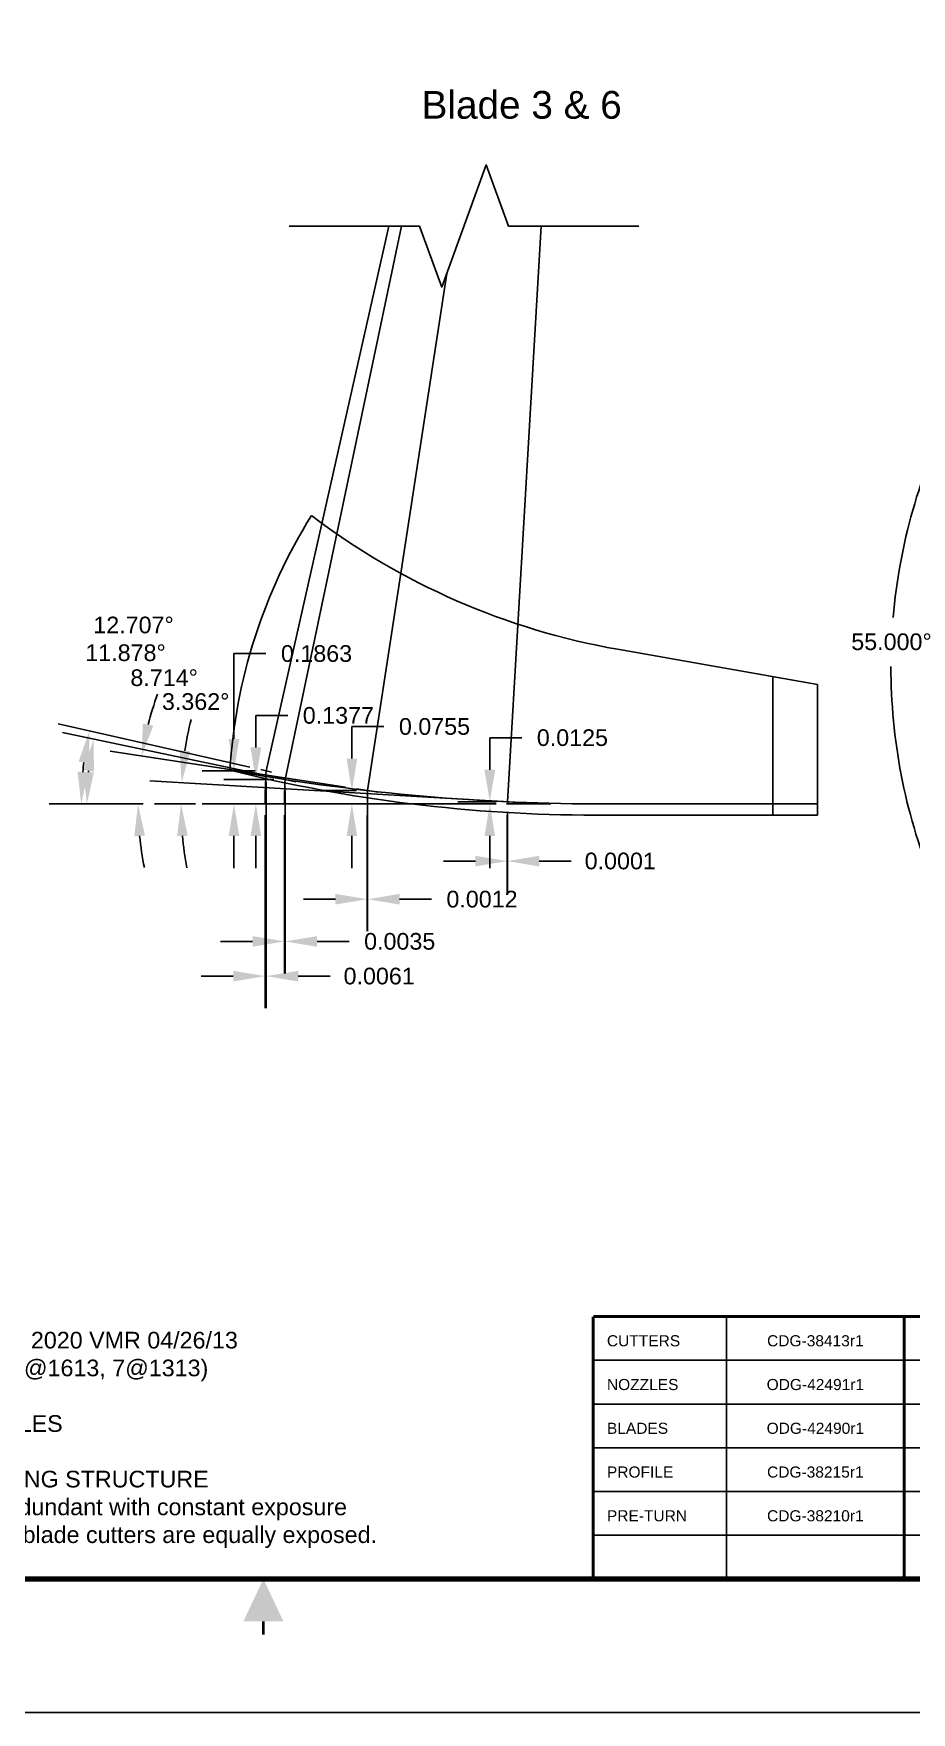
# Model space of a CAD drawing. Header units: inches. Extents: x -19.4 to 2.6, y -13.6 to 3.9.
# Drawn here: x -9.65 to -4.71, y -13.56 to -4.12 of the extents above; entities that cross this region are included whole.
import ezdxf
from ezdxf.enums import TextEntityAlignment as Align

# ---------------------------------------------------------------- set-up
doc = ezdxf.new("R2010")
doc.units = ezdxf.units.IN
doc.header["$MEASUREMENT"] = 0
doc.linetypes.add('CENTER', pattern=[2, 1.25, -0.25, 0.25, -0.25])
doc.layers.get('Defpoints').update_dxf_attribs({"color": 10})
for name, color, linetype in [('Cline', 5, 'CENTER'), ('Dims', 4, 'Continuous'), ('Text', 3, 'Continuous'), ('Title Block', 7, 'Continuous')]:
    doc.layers.add(name, color=color, linetype=linetype)
doc.styles.add('RomanD', font='romand.shx')
doc.styles.add('RomanS', font='romans')
doc.styles.get("Standard").update_dxf_attribs({"font": 'arial.ttf'})
doc.dimstyles.get("Standard").update_dxf_attribs({"dimtxt": 0.09375, "dimasz": 0.18, "dimexe": 0.18, "dimexo": 0.0625, "dimgap": 0.09, "dimtad": 0, "dimtih": 1, "dimtoh": 1, "dimdec": 4, "dimzin": 0, "dimdsep": 46, "dimtxsty": 'RomanS', "dimcen": 0.09, "dimadec": 3, "dimazin": 0, "dimtfac": 1, "dimtdec": 4, "dimtofl": 0, "dimtmove": 0, "dimatfit": 3, "dimfxl": 1, "dimtolj": 1, "dimtzin": 0, "dimarcsym": 0})

# ---------------------------------------------------------------- blocks, each defined once
blk = doc.blocks.new('COT_Cblock')
at = {"layer": 'Title Block', "color": 8}
blk.add_lwpolyline([(0, 0), (22, 0), (22, 17), (0, 17)], close=True, dxfattribs=at)
at = {"layer": 'Title Block', "const_width": 0.03}
blk.add_lwpolyline([(21.38, 16.25), (0.62, 16.25), (0.62, 0.75), (21.38, 0.75)], close=True, dxfattribs=at)
at = {"layer": 'Title Block', "const_width": 0.015}
blk.add_lwpolyline([(11, 0.4375), (11, 0.5125)], dxfattribs=at)
at = {"layer": 'Title Block'}
blk.add_solid([(10.8875, 0.5125), (11.1125, 0.5125), (11, 0.75)], dxfattribs=at)
at = {"layer": 'Text', "width": 0.9, "flags": 8}
for tag, height, style, p in [('DRAWN', 0.11, 'RomanS', (16.9503, 1.9531)), ('TITL1', 0.125, 'RomanD', (19.587, 1.6835)), ('TITL2', 0.094, 'RomanD', (19.587, 1.5143)), ('TITL3', 0.094, 'RomanD', (19.587, 1.3739))]:
    blk.add_attdef(tag, text='', height=height, dxfattribs=dict(at, style=style)).set_placement(p, align=Align.MIDDLE_CENTER)
at = {"layer": 'Text', "style": 'RomanS', "width": 0.9, "flags": 8}
for tag, p in [('DDATE', (16.5753, 1.6405)), ('CHECK', (16.5753, 1.3748)), ('MATRL', (16.5753, 1.1174)), ('PDATE', (16.5753, 0.8516)), ('SCALE', (18.1459, 0.8555)), ('SHEET', (20.2553, 0.8555))]:
    blk.add_attdef(tag, text='', height=0.094, dxfattribs=at).set_placement(p, align=Align.MIDDLE_LEFT)
for tag, p in [('FSCM#', (18.5872, 1.1213)), ('DWG#', (20.0595, 1.1213)), ('REV#', (21.2197, 1.1213))]:
    blk.add_attdef(tag, text='', height=0.094, dxfattribs=at).set_placement(p, align=Align.TOP_CENTER)
at = {"layer": 'Title Block', "color": 1, "style": 'RomanS', "flags": 8}
for tag, p in [('FNAME', (0.37, 3.75)), ('REVDATE', (0.37, 2.25)), ('USER', (0.37, 0.75))]:
    blk.add_attdef(tag, text='', height=0.047, rotation=90, dxfattribs=at).set_placement(p, align=Align.BOTTOM_LEFT)
blk = doc.blocks.new('*D21')
at = {"layer": 'Defpoints', "color": 0, "transparency": 16777216}
for p in [(-4.5403, -5.9844), (-4.7579, -7.0273), (-1.6072, -7.6778), (-1.6072, -7.6778), (-4.6767, -9.1092)]:
    blk.add_point(p, dxfattribs=at)
at = {"layer": 'Dims', "color": 0, "lineweight": -2, "transparency": 16777216}
for start, end in [(153.20611, 175.03928), (179.95611, 201.79389)]:
    blk.add_arc((-1.6072, -7.6778), 3.2172, start, end, dxfattribs=at)
at = {"layer": 'Dims', "color": 0, "transparency": 16777216}
for points in [[(-4.5053, -6.2133), (-4.4525, -6.2419), (-4.3933, -6.0693)], [(-4.5669, -8.8604), (-4.6219, -8.8842), (-4.5229, -9.0375)]]:
    blk.add_solid(points, dxfattribs=at)
at = {"layer": 'Dims', "color": 0, "transparency": 16777216, "insert": (-4.8213, -7.5375), "char_height": 0.09375, "attachment_point": 5}
blk.add_mtext('\\A1;55.000°', dxfattribs=at)
blk = doc.blocks.new('*D64')
at = {"layer": 'Defpoints', "color": 0, "transparency": 16777216}
for p in [(-7.0822, -8.4368), (-6.9836, -8.4493), (-6.9835, -8.4368)]:
    blk.add_point(p, dxfattribs=at)
at = {"layer": 'Dims', "color": 0, "lineweight": -2, "transparency": 16777216}
for p, q in [((-7.0822, -8.2568), (-7.0822, -8.0768)), ((-7.0822, -8.0768), (-6.9022, -8.0768)), ((-7.046, -8.4368), (-7.2622, -8.4368)), ((-7.0461, -8.4493), (-7.2622, -8.4493)), ((-7.0822, -8.6293), (-7.0822, -8.8093))]:
    blk.add_line(p, q, dxfattribs=at)
at = {"layer": 'Dims', "color": 0, "transparency": 16777216}
for points in [[(-7.1122, -8.2568), (-7.0522, -8.2568), (-7.0822, -8.4368)], [(-7.1122, -8.6293), (-7.0522, -8.6293), (-7.0822, -8.4493)]]:
    blk.add_solid(points, dxfattribs=at)
at = {"layer": 'Dims', "color": 0, "transparency": 16777216, "insert": (-6.6173, -8.0768), "char_height": 0.09375, "attachment_point": 5}
blk.add_mtext('\\A1;0.0125', dxfattribs=at)
blk = doc.blocks.new('*D65')
at = {"layer": 'Defpoints', "color": 0, "transparency": 16777216}
for p in [(-6.9836, -8.4493), (-6.9835, -8.4368), (-6.9835, -8.7704)]:
    blk.add_point(p, dxfattribs=at)
at = {"layer": 'Dims', "color": 0, "lineweight": -2, "transparency": 16777216}
for p, q in [((-6.9836, -8.5118), (-6.9836, -8.9504)), ((-6.9835, -8.4993), (-6.9835, -8.9504)), ((-7.1636, -8.7704), (-7.3436, -8.7704)), ((-6.8035, -8.7704), (-6.6235, -8.7704))]:
    blk.add_line(p, q, dxfattribs=at)
at = {"layer": 'Dims', "color": 0, "transparency": 16777216}
for points in [[(-7.1636, -8.7404), (-7.1636, -8.8004), (-6.9836, -8.7704)], [(-6.8035, -8.7404), (-6.8035, -8.8004), (-6.9835, -8.7704)]]:
    blk.add_solid(points, dxfattribs=at)
at = {"layer": 'Dims', "color": 0, "transparency": 16777216, "insert": (-6.348, -8.7704), "char_height": 0.09375, "attachment_point": 5}
blk.add_mtext('\\A1;0.0001', dxfattribs=at)
blk = doc.blocks.new('*D66')
at = {"layer": 'Defpoints', "color": 0, "transparency": 16777216}
for p in [(-7.8584, -8.3738), (-7.7702, -8.3738), (-7.7715, -8.4493)]:
    blk.add_point(p, dxfattribs=at)
at = {"layer": 'Dims', "color": 0, "lineweight": -2, "transparency": 16777216}
for p, q in [((-7.8584, -8.1938), (-7.8584, -8.0138)), ((-7.8584, -8.0138), (-7.6784, -8.0138)), ((-7.8327, -8.3738), (-8.0384, -8.3738)), ((-7.834, -8.4493), (-8.0384, -8.4493)), ((-7.8584, -8.6293), (-7.8584, -8.8093))]:
    blk.add_line(p, q, dxfattribs=at)
at = {"layer": 'Dims', "color": 0, "transparency": 16777216}
for points in [[(-7.8884, -8.1938), (-7.8284, -8.1938), (-7.8584, -8.3738)], [(-7.8884, -8.6293), (-7.8284, -8.6293), (-7.8584, -8.4493)]]:
    blk.add_solid(points, dxfattribs=at)
at = {"layer": 'Dims', "color": 0, "transparency": 16777216, "insert": (-7.3935, -8.0138), "char_height": 0.09375, "attachment_point": 5}
blk.add_mtext('\\A1;0.0755', dxfattribs=at)
blk = doc.blocks.new('*D67')
at = {"layer": 'Defpoints', "color": 0, "transparency": 16777216}
for p in [(-7.7702, -8.3738), (-7.7715, -8.4493), (-7.7702, -8.9849)]:
    blk.add_point(p, dxfattribs=at)
at = {"layer": 'Dims', "color": 0, "lineweight": -2, "transparency": 16777216}
for p, q in [((-7.7702, -8.4363), (-7.7702, -9.1649)), ((-7.7715, -8.5118), (-7.7715, -9.1649)), ((-7.9515, -8.9849), (-8.1315, -8.9849)), ((-7.5902, -8.9849), (-7.4102, -8.9849))]:
    blk.add_line(p, q, dxfattribs=at)
at = {"layer": 'Dims', "color": 0, "transparency": 16777216}
for points in [[(-7.9515, -8.9549), (-7.9515, -9.0149), (-7.7715, -8.9849)], [(-7.5902, -8.9549), (-7.5902, -9.0149), (-7.7702, -8.9849)]]:
    blk.add_solid(points, dxfattribs=at)
at = {"layer": 'Dims', "color": 0, "transparency": 16777216, "insert": (-7.1261, -8.9849), "char_height": 0.09375, "attachment_point": 5}
blk.add_mtext('\\A1;0.0012', dxfattribs=at)
blk = doc.blocks.new('*D68')
at = {"layer": 'Defpoints', "color": 0, "transparency": 16777216}
for p in [(-8.3991, -8.3115), (-8.2343, -8.3115), (-8.2377, -8.4493)]:
    blk.add_point(p, dxfattribs=at)
at = {"layer": 'Dims', "color": 0, "lineweight": -2, "transparency": 16777216}
for p, q in [((-8.3991, -8.1315), (-8.3991, -7.9515)), ((-8.3991, -7.9515), (-8.2191, -7.9515)), ((-8.2968, -8.3115), (-8.5791, -8.3115)), ((-8.3002, -8.4493), (-8.5791, -8.4493)), ((-8.3991, -8.6293), (-8.3991, -8.8093))]:
    blk.add_line(p, q, dxfattribs=at)
at = {"layer": 'Dims', "color": 0, "transparency": 16777216}
for points in [[(-8.4291, -8.1315), (-8.3691, -8.1315), (-8.3991, -8.3115)], [(-8.4291, -8.6293), (-8.3691, -8.6293), (-8.3991, -8.4493)]]:
    blk.add_solid(points, dxfattribs=at)
at = {"layer": 'Dims', "color": 0, "transparency": 16777216, "insert": (-7.9345, -7.9515), "char_height": 0.09375, "attachment_point": 5}
blk.add_mtext('\\A1;0.1377', dxfattribs=at)
blk = doc.blocks.new('*D69')
at = {"layer": 'Defpoints', "color": 0, "transparency": 16777216}
for p in [(-8.2343, -8.3115), (-8.2377, -8.4493), (-8.2343, -9.2223)]:
    blk.add_point(p, dxfattribs=at)
at = {"layer": 'Dims', "color": 0, "lineweight": -2, "transparency": 16777216}
for p, q in [((-8.2343, -8.374), (-8.2343, -9.4023)), ((-8.2377, -8.5118), (-8.2377, -9.4023)), ((-8.4177, -9.2223), (-8.5977, -9.2223)), ((-8.0543, -9.2223), (-7.8743, -9.2223))]:
    blk.add_line(p, q, dxfattribs=at)
at = {"layer": 'Dims', "color": 0, "transparency": 16777216}
for points in [[(-8.4177, -9.1923), (-8.4177, -9.2523), (-8.2377, -9.2223)], [(-8.0543, -9.1923), (-8.0543, -9.2523), (-8.2343, -9.2223)]]:
    blk.add_solid(points, dxfattribs=at)
at = {"layer": 'Dims', "color": 0, "transparency": 16777216, "insert": (-7.5893, -9.2223), "char_height": 0.09375, "attachment_point": 5}
blk.add_mtext('\\A1;0.0035', dxfattribs=at)
blk = doc.blocks.new('*D70')
at = {"layer": 'Defpoints', "color": 0, "transparency": 16777216}
for p in [(-8.9703, -8.4493), (-8.8195, -8.4092), (-7.0459, -8.4331), (-6.9211, -8.4404), (-5.2386, -8.4493)]:
    blk.add_point(p, dxfattribs=at)
at = {"layer": 'Dims', "color": 0, "lineweight": -2, "transparency": 16777216}
blk.add_line((-7.1083, -8.4294), (-8.9961, -8.3186), dxfattribs=at)
for start, end in [(166.57012, 171.60419), (185.03407, 190.06813)]:
    blk.add_arc((-6.7705, -8.4493), 2.0493, start, end, dxfattribs=at)
at = {"layer": 'Dims', "color": 0, "transparency": 16777216}
for points in [[(-8.7681, -8.1531), (-8.8278, -8.147), (-8.8164, -8.3291)], [(-8.842, -8.6304), (-8.782, -8.6278), (-8.8199, -8.4493)]]:
    blk.add_solid(points, dxfattribs=at)
at = {"layer": 'Dims', "color": 0, "transparency": 16777216, "insert": (-8.7374, -7.8738), "char_height": 0.09375, "attachment_point": 5}
blk.add_mtext('\\A1;3.362°', dxfattribs=at)
blk = doc.blocks.new('*D71')
at = {"layer": 'Defpoints', "color": 0, "transparency": 16777216}
for p in [(-9.0599, -8.3589), (-7.832, -8.3643), (-7.7085, -8.3833), (-8.9703, -8.4493), (-5.2386, -8.4493)]:
    blk.add_point(p, dxfattribs=at)
at = {"layer": 'Dims', "color": 0, "lineweight": -2, "transparency": 16777216}
for p, q in [((-7.8938, -8.3548), (-9.2195, -8.1517)), ((-9.0328, -8.4493), (-9.2422, -8.4493))]:
    blk.add_line(p, q, dxfattribs=at)
for start, end in [(159.72261, 165.50442), (185.78181, 191.56362)]:
    blk.add_arc((-7.2777, -8.4493), 1.7845, start, end, dxfattribs=at)
at = {"layer": 'Dims', "color": 0, "transparency": 16777216}
for points in [[(-8.976, -8.0086), (-9.0348, -7.9966), (-9.0416, -8.1789)], [(-9.0831, -8.6306), (-9.0232, -8.6275), (-9.0622, -8.4493)]]:
    blk.add_solid(points, dxfattribs=at)
at = {"layer": 'Dims', "color": 0, "transparency": 16777216, "insert": (-8.915, -7.7397), "char_height": 0.09375, "attachment_point": 5}
blk.add_mtext('\\A1;8.714°', dxfattribs=at)
blk = doc.blocks.new('*D72')
at = {"layer": 'Defpoints', "color": 0, "transparency": 16777216}
for p in [(-8.2954, -8.2987), (-9.3455, -8.327), (-8.1731, -8.3244), (-8.9703, -8.4493), (-5.2386, -8.4493)]:
    blk.add_point(p, dxfattribs=at)
at = {"layer": 'Dims', "color": 0, "lineweight": -2, "transparency": 16777216}
for p, q in [((-8.3566, -8.2858), (-9.488, -8.0479)), ((-9.0328, -8.4493), (-9.5297, -8.4493))]:
    blk.add_line(p, q, dxfattribs=at)
blk.add_arc((-7.5794, -8.4493), 1.7704, 173.95042, 174.17204, dxfattribs=at)
at = {"layer": 'Dims', "color": 0, "transparency": 16777216}
for points in [[(-9.3695, -8.258), (-9.3102, -8.2674), (-9.3118, -8.0849)], [(-9.3106, -8.271), (-9.3706, -8.268), (-9.3497, -8.4493)]]:
    blk.add_solid(points, dxfattribs=at)
at = {"layer": 'Dims', "color": 0, "transparency": 16777216, "insert": (-9.1323, -7.5992), "char_height": 0.09375, "attachment_point": 5}
blk.add_mtext('\\A1;11.878°', dxfattribs=at)
blk = doc.blocks.new('*D93')
at = {"layer": 'Defpoints', "color": 0, "transparency": 16777216}
for p in [(-8.522, -8.263), (-8.3405, -8.263), (-8.3466, -8.4493)]:
    blk.add_point(p, dxfattribs=at)
at = {"layer": 'Dims', "color": 0, "lineweight": -2, "transparency": 16777216}
for p, q in [((-8.522, -8.083), (-8.522, -7.6037)), ((-8.522, -7.6037), (-8.342, -7.6037)), ((-8.403, -8.263), (-8.702, -8.263)), ((-8.4091, -8.4493), (-8.702, -8.4493)), ((-8.522, -8.6293), (-8.522, -8.8093))]:
    blk.add_line(p, q, dxfattribs=at)
at = {"layer": 'Dims', "color": 0, "transparency": 16777216}
for points in [[(-8.552, -8.083), (-8.492, -8.083), (-8.522, -8.263)], [(-8.552, -8.6293), (-8.492, -8.6293), (-8.522, -8.4493)]]:
    blk.add_solid(points, dxfattribs=at)
at = {"layer": 'Dims', "color": 0, "transparency": 16777216, "insert": (-8.0574, -7.6037), "char_height": 0.09375, "attachment_point": 5}
blk.add_mtext('\\A1;0.1863', dxfattribs=at)
blk = doc.blocks.new('*D94')
at = {"layer": 'Defpoints', "color": 0, "transparency": 16777216}
for p in [(-8.3405, -8.263), (-8.3466, -8.4493), (-8.3405, -9.4175)]:
    blk.add_point(p, dxfattribs=at)
at = {"layer": 'Dims', "color": 0, "lineweight": -2, "transparency": 16777216}
for p, q in [((-8.3405, -8.3255), (-8.3405, -9.5975)), ((-8.3466, -8.5118), (-8.3466, -9.5975)), ((-8.5266, -9.4175), (-8.7066, -9.4175)), ((-8.1605, -9.4175), (-7.9805, -9.4175))]:
    blk.add_line(p, q, dxfattribs=at)
at = {"layer": 'Dims', "color": 0, "transparency": 16777216}
for points in [[(-8.5266, -9.3875), (-8.5266, -9.4475), (-8.3466, -9.4175)], [(-8.1605, -9.3875), (-8.1605, -9.4475), (-8.3405, -9.4175)]]:
    blk.add_solid(points, dxfattribs=at)
at = {"layer": 'Dims', "color": 0, "transparency": 16777216, "insert": (-7.705, -9.4175), "char_height": 0.09375, "attachment_point": 5}
blk.add_mtext('\\A1;0.0061', dxfattribs=at)
blk = doc.blocks.new('*D95')
at = {"layer": 'Defpoints', "color": 0, "transparency": 16777216}
for p in [(-8.371, -8.2561), (-8.31, -8.2698), (-9.3765, -8.3114), (-8.9703, -8.4493), (-5.2386, -8.4493)]:
    blk.add_point(p, dxfattribs=at)
at = {"layer": 'Dims', "color": 0, "lineweight": -2, "transparency": 16777216}
for p, q in [((-8.432, -8.2423), (-9.5114, -7.9989)), ((-9.0328, -8.4493), (-9.5616, -8.4493))]:
    blk.add_line(p, q, dxfattribs=at)
blk.add_arc((-7.5143, -8.4493), 1.8673, 172.81775, 174.47478, dxfattribs=at)
at = {"layer": 'Dims', "color": 0, "transparency": 16777216}
for points in [[(-9.3965, -8.2106), (-9.3374, -8.221), (-9.3358, -8.0385)], [(-9.3429, -8.2709), (-9.4028, -8.268), (-9.3816, -8.4493)]]:
    blk.add_solid(points, dxfattribs=at)
at = {"layer": 'Dims', "color": 0, "transparency": 16777216, "insert": (-9.0873, -7.4431), "char_height": 0.09375, "attachment_point": 5}
blk.add_mtext('\\A1;12.707°', dxfattribs=at)

msp = doc.modelspace()

# ---------------------------------------------------------------- linework, layer by layer
for p, q in [((-5.23862, -7.77766), (-6.36362, -7.57929)), ((-5.23862, -8.51178), (-5.23862, -7.77766)), ((-5.23862, -8.51178), (-6.48862, -8.51178)), ((-5.74992, -11.33179), (-5.74992, -12.80835))]:
    msp.add_line(p, q)
at = {"linetype": 'Continuous', "flags": 128}
msp.add_lwpolyline([(-8.21067, -5.19875), (-7.47721, -5.19875), (-7.35221, -5.54219), (-7.10221, -4.85532), (-6.97721, -5.19875), (-6.24375, -5.19875)], dxfattribs=at)
for centre, radius, start, end in [((-5.48862, -8.44928), 3.0625, 148.015495, 176.442075), ((-5.66903, -3.64006), 4, 232.821894, 260), ((-6.48862, -0.01178), 8.5, 255.998186, 270)]:
    msp.add_arc(centre, radius, start, end)
at = {"color": 1}
msp.add_arc((-6.43896, 3.31062), 11.76, 259.682458, 269.758055, dxfattribs=at)
at = {"layer": 'Cline'}
for p, q in [((-5.48862, -8.51178), (-5.48862, -7.73358)), ((-5.23862, -8.44928), (-8.97027, -8.44928)), ((-6.48862, -8.44928), (-5.23862, -8.44928))]:
    msp.add_line(p, q, dxfattribs=at)
at = {"layer": 'Text'}
for p, q in [((-8.34053, -8.26296), (-7.64956, -5.19875)), ((-8.23425, -8.31154), (-7.57956, -5.19875)), ((-6.98351, -8.43677), (-6.79331, -5.19875)), ((-7.77024, -8.37379), (-7.32464, -5.46646)), ((-8.37101, -8.25608), (-8.31004, -8.26983)), ((-8.17309, -8.3244), (-8.29542, -8.29868)), ((-7.83202, -8.36432), (-7.70846, -8.38326)), ((-7.0459, -8.4331), (-6.92112, -8.44043))]:
    msp.add_line(p, q, dxfattribs=at)
for radius, start in [(2.85799, 176.26206), (2.74909, 177.128077), (2.28287, 178.104955), (1.49494, 179.520541)]:
    msp.add_arc((-5.48862, -8.44928), radius, start, 180, dxfattribs=at)
at = {"layer": 'Title Block'}
for p, q in [((-6.49992, -11.57788), (-3.24992, -11.57788)), ((-6.49992, -11.82398), (-3.24992, -11.82398)), ((-6.49992, -12.07007), (-3.24992, -12.07007)), ((-6.49992, -12.31616), (-3.24992, -12.31616)), ((-6.49992, -12.56226), (-3.24992, -12.56226))]:
    msp.add_line(p, q, dxfattribs=at)
at = {"layer": 'Title Block', "const_width": 0.01688}
for points in [[(-6.49992, -12.80835), (-6.49992, -11.33179)], [(-6.49992, -11.33179), (-3.24992, -11.33179)], [(-4.74992, -12.80835), (-4.74992, -11.33179)]]:
    msp.add_lwpolyline(points, dxfattribs=at)

# ---------------------------------------------------------------- block references
at = {"color": 1}
msp.add_blockref('COT_Cblock', (-19.35648, -13.55835), dxfattribs=at)

# ---------------------------------------------------------------- texts
at = {"layer": 'Text'}
for s, p in [('CUTTERS', (-6.42307, -11.46815)), ('NOZZLES', (-6.42307, -11.71424)), ('BLADES', (-6.42307, -11.96033)), ('PROFILE', (-6.42307, -12.20643)), ('PRE-TURN', (-6.42307, -12.45252))]:
    msp.add_text(s, height=0.0625, dxfattribs=at).set_placement(p, align=Align.MIDDLE_LEFT)
for s, p in [('CDG-38413r1', (-5.24992, -11.46815)), ('ODG-42491r1', (-5.24992, -11.71424)), ('ODG-42490r1', (-5.24992, -11.96033)), ('CDG-38215r1', (-5.25006, -12.20643)), ('CDG-38210r1', (-5.25006, -12.45252))]:
    msp.add_text(s, height=0.0625, dxfattribs=at).set_placement(p, align=Align.MIDDLE_CENTER)
at = {"layer": 'Text', "attachment_point": 1}
for s, insert, char_height, width in [('Blade 3 & 6', (-7.46618, -4.43916), 0.156, 2.9158538), ('6-1/8" 616-SR ASSY# 2020 VMR 04/26/13  \\P{\\C3;25 Total Elements (18@1613, 7@1313)\\P\\P(6) 55 SERIES NOZZLES\\P\\PREF. NOTES:  CUTTING STRUCTURE\\P2 Start "Opposed" Redundant with constant exposure\\PPrimary & Secondary blade cutters are equally exposed.}', (-10.98528, -11.41781), 0.09375, 7.0914345)]:
    msp.add_mtext(s, dxfattribs=dict(at, insert=insert, char_height=char_height, width=width))

# ---------------------------------------------------------------- dimensions: what is measured, and where the dimension line sits
at = {"layer": 'Dims'}
dim = msp.add_angular_dim_2l(base=(-4.75787, -7.02727), line1=((-1.60717, -7.67784), (-4.67674, -9.1092)), line2=((-1.60717, -7.67784), (-4.54031, -5.98439)), dimstyle='Standard', override={"dimtxsty": 'Standard'}, dxfattribs=at)
dim.commit()
dim.dimension.update_dxf_attribs({"geometry": '*D21', "text_midpoint": (-4.82127, -7.53751)})
for base, line1, line2, picture, middle in [((-9.376455, -8.311357), ((-5.238618, -8.449279), (-8.970269, -8.449279)), ((-8.371011, -8.256084), (-8.310042, -8.269832)), '*D95', (-9.087272, -7.443083)), ((-9.345516, -8.327042), ((-8.173093, -8.324404), (-8.295417, -8.298676)), ((-5.238618, -8.449279), (-8.970269, -8.449279)), '*D72', (-9.132281, -7.59917)), ((-9.059898, -8.358853), ((-7.832021, -8.364319), (-7.708464, -8.383256)), ((-5.238618, -8.449279), (-8.970269, -8.449279)), '*D71', (-8.915026, -7.739651)), ((-8.8195, -8.4092), ((-7.0459, -8.4331), (-6.92112, -8.44043)), ((-5.23862, -8.44928), (-8.97027, -8.44928)), '*D70', (-8.73745, -7.87384))]:
    dim = msp.add_angular_dim_2l(base=base, line1=line1, line2=line2, dimstyle='Standard', override={"dimtxsty": 'Standard'}, dxfattribs=at)
    dim.commit()
    dim.dimension.update_dxf_attribs({"geometry": picture, "text_midpoint": middle, "dimtype": 162})
dim = msp.add_linear_dim(base=(-8.52196, -8.26296), p1=(-8.34661, -8.44928), p2=(-8.34053, -8.26296), angle=90, dimstyle='Standard', override={"dimtxsty": 'Standard'}, dxfattribs=at)
dim.commit()
dim.dimension.update_dxf_attribs({"geometry": '*D93', "text_midpoint": (-8.05736, -7.60368), "dimtype": 160})
for base, p1, p2, picture, middle in [((-8.39907, -8.31154), (-8.23771, -8.44928), (-8.23425, -8.31154), '*D68', (-7.93447, -7.95154)), ((-7.85844, -8.37379), (-7.77149, -8.44928), (-7.77024, -8.37379), '*D66', (-7.39349, -8.01379)), ((-7.08224, -8.43677), (-6.98356, -8.44928), (-6.98351, -8.43677), '*D64', (-6.61729, -8.07677))]:
    dim = msp.add_linear_dim(base=base, p1=p1, p2=p2, angle=90, dimstyle='Standard', override={"dimtxsty": 'Standard'}, dxfattribs=at)
    dim.commit()
    dim.dimension.update_dxf_attribs({"geometry": picture, "text_midpoint": middle})
for base, p1, p2, picture, middle in [((-8.34053, -9.41748), (-8.34661, -8.44928), (-8.34053, -8.26296), '*D94', (-7.70498, -9.41748)), ((-8.23425, -9.22227), (-8.23771, -8.44928), (-8.23425, -8.31154), '*D69', (-7.5893, -9.22227)), ((-7.770243, -8.984859), (-7.771491, -8.449279), (-7.770243, -8.373787), '*D67', (-7.126124, -8.984859)), ((-6.98351, -8.770358), (-6.983563, -8.449279), (-6.98351, -8.436769), '*D65', (-6.347961, -8.770358))]:
    dim = msp.add_linear_dim(base=base, p1=p1, p2=p2, dimstyle='Standard', override={"dimtxsty": 'Standard'}, dxfattribs=at)
    dim.commit()
    dim.dimension.update_dxf_attribs({"geometry": picture, "text_midpoint": middle})

doc.saveas('drawing.dxf')
